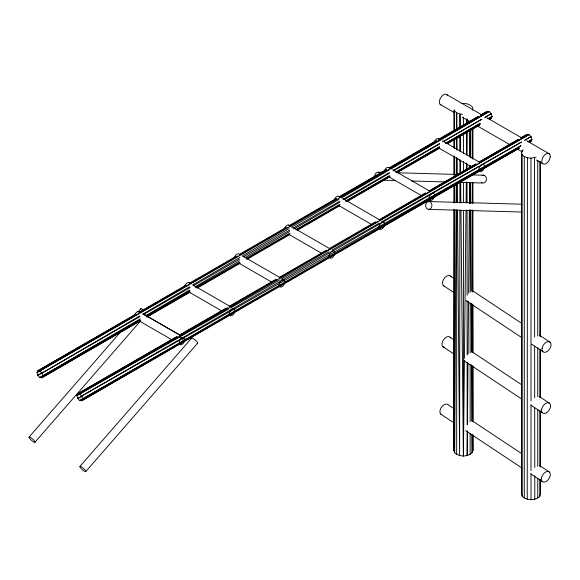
<?xml version="1.0" encoding="UTF-8"?>
<svg xmlns="http://www.w3.org/2000/svg" width="580" height="580" viewBox="0 0 580 580"><rect width="100%" height="100%" fill="white"/><g stroke="black" fill="none" stroke-linecap="round" stroke-linejoin="round"><path stroke-width="0.87" d="M453.879 209.474L453.879 450.471L454.662 452.661C459.2 457.098 467.618 457.098 472.156 452.661L472.939 450.471L472.939 435.072M453.879 203.138L453.879 185.013M453.879 175.051L453.879 156.02M453.879 147.871L453.879 139.715M453.879 130.652L453.879 110.722M459.882 210.214L459.621 455.525L457.497 209.967M459.889 202.971L459.911 182.149M459.918 174.007L459.933 159.522M459.94 151.373L459.954 135.988M459.969 126.933L459.976 114.021L456.67 112.774L454.582 110.961L454.111 109.598M464.421 360.144L463.405 455.974L463.442 210.431M463.442 202.275L463.442 182.345M463.449 171.47L463.449 161.501M463.449 153.345L463.449 133.415M463.449 125.258L463.456 117.102M472.163 434.536L472.156 452.661L472.048 434.543M472.163 420.95L472.192 365.683M472.2 352.096L472.214 304.079M472.221 290.486L472.258 209.858M472.258 203.515L472.272 182.678M472.279 158.217L472.294 129.224L472.388 159.072M523.233 149.684L522.188 150.582L521.485 152.641L521.485 494.153L522.268 496.342C526.807 500.786 535.224 500.786 539.762 496.342L540.546 494.153L540.546 479.667M527.227 499.206L527.416 157.76L524.276 156.556L522.123 154.643L521.485 152.641M539.762 496.342L539.762 479.131M539.77 466.45L539.784 411.205M539.784 397.619L539.799 349.617M539.799 336.03L539.835 161.225M454.328 209.511L453.879 450.471L454.401 449.014M454.394 202.579L454.43 185.39M454.387 175.088L454.423 156.063M454.51 148.299L454.524 139.251M454.582 112.114L454.546 131.109L454.582 110.961M456.098 209.931L454.662 452.661L454.604 209.931M456.141 202.681L456.25 184.571M456.308 174.609L456.409 157.397M456.46 149.249L456.525 137.475M456.576 129.318L456.67 113.926L456.801 129.326M467.408 431.056L467.19 455.525L467.183 431.078M467.458 424.712L467.995 363.102M468.067 354.039L468.524 301.484M468.596 293.328L469.314 209.967M469.372 203.631L469.553 182.787M469.677 168.287L469.698 165.568M469.778 156.513L470.003 130.232M464.442 358.331L466.008 210.061M466.081 202.826L466.298 182.033M466.436 169.375L466.501 163.045M466.588 154.911L466.827 132.305M466.922 123.264L466.973 118.74L467.016 123.272M472.512 110.193L472.939 108.859L472.229 106.807C469.59 103.921 465.341 103.051 461.586 103.588M519.31 148.081L82.563 398.909L81.773 400.722L79.714 400.555L77.749 398.511L76.864 395.625L77.655 393.813L176.458 336.77M531.091 141.31L529.518 142.216L531.091 141.31L531.882 139.497L530.997 136.612L529.033 134.567L526.973 134.4L520.702 138.018L526.973 134.4M140.36 318.804L42.688 375.891L41.803 377.761L39.839 377.536L37.78 375.325L36.997 372.607L37.874 370.736L135.894 314.142M491.122 118.349L489.549 119.248L491.122 118.349L492.007 116.478L491.216 113.76L489.158 111.549L487.193 111.324L480.921 114.941M182.548 339.967L184.135 337.56M29.138 437.008L120.683 331.876M137.924 312.076L140.897 308.661M34.901 442.301A3.937 0.863 41 0 0 31.378 438.045A3.937 0.863 41 0 0 29.783 438.625A3.937 0.863 41 0 0 34.901 442.301L140.715 320.784M79.975 466.356L191.733 338.017M85.731 471.649A3.937 0.863 41 0 0 82.215 467.393A3.937 0.863 41 0 0 80.613 467.973A3.937 0.863 41 0 0 85.731 471.649L197.49 343.309M180.025 336.067L179.111 336.596M179.865 336.451L179.285 336.857L181.794 337.56M139.642 315.998L41.898 373.172L42.688 375.891M142.767 314.164L189.682 286.723M192.806 284.896L239.728 257.455M242.07 256.077L288.985 228.636M291.334 227.266L339.032 199.368M341.373 197.99L389.071 170.092M390.637 169.179L489.158 111.549L36.997 372.607L40.143 370.808M145.834 315.607L189.595 290.036M195.061 286.839L239.605 260.804M245.072 257.607L289.616 231.579M294.299 228.839L339.626 202.355M344.31 199.614L389.637 173.123M393.545 170.839L439.647 143.898M443.555 141.614L481.842 119.234M484.967 117.414L491.216 113.76L484.945 117.377M82.846 398.728L79.714 400.555L520.898 145.841M135.256 314.81L37.874 370.736L39.839 370.961L138.555 313.671M140.121 312.758L188.696 284.57M190.262 283.656L238.054 255.918M239.62 255.012L287.412 227.273M289.761 225.91L336.77 198.628M339.902 196.808L386.911 169.527M389.26 168.164L437.052 140.425M438.618 139.512L478.58 116.326M480.146 115.413L487.193 111.324M140.454 320.508L41.803 377.761L139.823 321.168M146.718 316.868L189.783 291.878M196.83 287.789L239.888 262.798M246.152 259.159L290 233.711M296.264 230.079L339.329 205.088M346.376 200.999L389.434 176.001M396.481 171.912L439.546 146.921M445.81 143.289L480.262 123.293L445.737 143.188M79.996 393.805L76.864 395.625L529.033 134.567L379.878 220.233M341.453 242.07L343.802 240.707M346.151 239.344L347.717 238.438M352.408 235.712L354.757 234.349M356.323 233.436L357.889 232.529M359.455 231.623L361.804 230.26M363.37 229.346L365.719 227.983M367.285 227.077L368.851 226.171M370.417 225.257L372.766 223.902M381.372 218.899L383.721 217.536M385.287 216.63L386.853 215.724M388.419 214.81L390.768 213.447M392.334 212.541L394.683 211.178M396.249 210.272L397.815 209.358M399.381 208.452L401.73 207.089M403.296 206.183L404.854 205.269M406.421 204.363L415.816 198.911M417.382 198.005L424.429 193.916M429.127 191.19L475.31 164.387M479.225 162.11L518.361 139.396L479.138 162.016M174.986 346.63L81.773 400.722L519.332 148.103M176.552 345.716L182.816 342.077M184.382 341.171L185.948 340.264M187.521 339.351L193.002 336.168M194.568 335.262L203.964 329.802M205.53 328.896L211.018 325.714M212.585 324.807L214.933 323.444M216.499 322.531L221.981 319.348M223.546 318.442L232.167 313.439M234.516 312.076L239.214 309.35M241.563 307.987L243.129 307.074M245.485 305.711L250.183 302.985M255.664 299.802L257.23 298.896M259.579 297.525L261.145 296.619M266.633 293.437L268.199 292.53M277.595 287.071L279.161 286.165M288.564 280.705L290.13 279.799M139.033 312.33L186.079 285.171M189.218 283.359L236.263 256.193M239.402 254.388L285.664 227.672M288.804 225.859L335.856 198.701M338.988 196.888L386.041 169.722M389.173 167.917L435.442 141.201M438.574 139.388L478.572 116.304M139.918 316.579L41.898 373.172L39.839 370.961M143.057 314.766L190.102 287.6M193.242 285.795L239.504 259.079M243.426 256.817L289.688 230.108M292.827 228.295L339.88 201.13M343.012 199.324L389.282 172.608M393.197 170.346L439.466 143.637M442.598 141.825L481.806 119.19M139.918 319.754L39.839 377.536L42.978 375.731M146.196 316.129L190.102 290.776M195.598 287.607L239.504 262.254M246.565 258.18L289.695 233.283M295.967 229.658L339.88 204.305M345.368 201.137L389.282 175.784M395.553 172.166L439.466 146.812M146.878 317.093L190.008 292.197M197.062 288.122L240.192 263.219M247.254 259.144L289.594 234.697M297.438 230.173L339.779 205.726M346.84 201.651L389.963 176.748M397.024 172.673L439.364 148.226M447.209 143.702L480.146 124.685L447.173 143.586M179.597 334.957L225.859 308.248M228.999 306.436L276.044 279.27M279.183 277.465L326.228 250.299M329.368 248.487L375.63 221.777M378.769 219.965L425.814 192.799M428.953 190.994L476.006 163.828M139.185 312.555L171.383 294.06M172.956 293.154L178.451 290M180.025 289.094L185.52 285.94M191.023 282.786L192.589 281.88M194.162 280.981L195.728 280.075M198.085 278.726L199.658 277.82M205.153 274.666L206.726 273.76M218.508 266.996L220.864 265.64M233.428 258.426L235.001 257.527M297.264 229.687L298.838 228.781M300.404 227.882L301.977 226.983M307.473 223.822L309.821 222.474M311.395 221.567L312.961 220.668M314.534 219.769L316.89 218.413M321.595 215.709L323.952 214.361M325.518 213.454L330.23 210.75M335.726 207.596L338.865 205.791M347.5 200.832L352.205 198.128M353.778 197.229L355.344 196.33M356.918 195.424L359.267 194.075M360.84 193.176L366.335 190.015M367.901 189.116L373.397 185.963M374.963 185.056L389.876 176.494M396.945 172.441L439.321 148.096M177.35 336.552L77.655 393.813L79.714 393.979L229.093 308.792M179.706 335.204L227.592 307.697M229.948 306.349L277.044 279.292M279.4 277.943L377.529 221.589M230.666 307.893L279.408 280.096M280.981 279.197L328.94 251.843M332.086 250.052L379.262 223.148M381.618 221.806L479.109 166.206M480.682 165.307L521.565 141.991L81.678 396.024L79.714 393.979M520.862 145.776L81.678 396.024L82.563 398.909M527.416 157.76L530.968 158.166L536.101 157.18M378.414 172.209L382.916 172.34M397.322 172.753L457.642 174.478M472.04 174.885L483.749 175.225M382.887 180.17L395.488 180.532M411.691 180.989L444.099 181.917M459.403 182.359L482.814 183.026A3.937 3.139 -88.4 0 0 486.402 178.633A3.937 3.139 -88.4 0 0 482.132 175.479M429.251 201.557A3.937 3.139 -88.4 0 1 431.237 207.872A3.937 3.139 -88.4 0 1 425.865 206.951A3.937 3.139 -88.4 0 1 429.251 201.557L521.978 204.211M428.315 209.365L521.942 212.041M459.976 114.021L462.586 114.296M144.231 314.599L180.221 335.305L143.079 313.852M446.897 94.7L481.313 114.565M486.787 117.725L521.202 137.598M526.676 140.759L549.354 153.852M440.263 104.523L454.336 112.65M462.159 117.167L469.981 121.677M477.021 125.744L509.871 144.71M516.91 148.777L522.384 151.938M536.464 160.065L542.721 163.676M438.748 138.671L440.3 139.57M442.62 140.911L479.805 162.378M439.35 148.321L471.112 166.656M388.825 167.497L390.376 168.396M392.696 169.737L429.882 191.204M388.651 176.69L421.189 195.482M342.773 198.556L379.958 220.023M382.285 221.371L383.829 222.263M338.727 205.516L371.265 224.3M288.978 225.142L290.522 226.04M292.849 227.382L330.035 248.849M289.579 234.791L321.342 253.126M242.926 256.208L280.111 277.675M282.431 279.016L283.982 279.908M239.656 263.61L271.418 281.952M189.124 282.793L190.675 283.685M193.002 285.026L230.188 306.494M188.957 291.986L221.495 310.771M139.033 320.812L172.34 340.047M144.028 314.404L145.993 315.592M450.595 276.138L454.365 278.646M472.461 290.66L521.478 323.219M539.574 335.233L550.13 342.251M443.41 285.592L454.72 293.103M466.03 300.621L521.833 337.676M531.635 344.187L542.945 351.705M450.065 337.212L454.597 340.221M471.953 351.748L521.746 384.823M539.103 396.35L549.666 403.368M442.881 346.673L454.205 354.184M464.768 361.202L521.355 398.786M531.164 405.304L542.481 412.822M454.778 409.197L448.021 404.709A5.96 3.668 -56.4 0 0 443.309 405.289A5.96 3.668 -56.4 0 0 439.974 410.995L439.966 412.271A5.96 3.668 -56.4 0 0 441.655 414.657M472.048 420.674L521.616 453.589M539.639 465.559L549.398 472.048M440.836 414.163L454.35 423.146M465.617 430.628L521.942 468.031M530.954 474.019L542.22 481.501M472.417 449.014L472.939 450.471L472.91 435.087M459.976 115.166L460.099 126.918M460.186 135.959L460.346 151.329M460.433 160.37L460.563 173.021M460.65 182.062L460.861 202.855M460.933 210.09L463.405 455.974M456.873 137.482L456.982 150.169M457.054 158.326L457.192 174.631M457.272 183.693L457.439 202.725M470.235 129.318L470.402 157.397M470.452 165.547L470.46 167.359M470.554 182.758L470.677 203.587M470.713 209.931L471.199 291.443M471.264 303.217L471.554 352.125M471.634 364.805L471.968 420.957M472.432 182.599L472.475 203.413M472.439 210.344L472.613 291.899M472.635 304.587L472.751 352.734M472.765 366.205L472.881 421.479M534.63 337.176L534.441 157.796M534.637 346.224L534.695 397.822M534.702 407.784L534.767 467.524M534.774 475.673L534.803 499.206M522.268 496.342L522.123 154.643M467.016 132.327L467.03 154.962M467.038 164.017L467.038 169.447M467.045 182.12L467.052 202.942M467.06 210.185L467.103 295.285M467.11 300.715L467.139 355.032M467.139 362.275L467.175 424.741M454.589 139.28L454.589 148.342M454.597 156.491L454.597 174.609M454.597 184.571L454.604 202.681M540.546 161.748L540.546 336.56M540.546 349.24L540.546 397.242M540.546 410.828L540.546 466.987M537.754 160.319L537.754 335.972M537.754 347.746L537.754 396.64M537.754 409.313L537.754 466.356M537.754 478.13L537.754 498.046M530.968 158.166L531.005 400.925M531.005 404.55L531.012 470.67M531.012 473.389L531.019 499.655M524.276 156.556L524.276 498.046M522.188 150.582L522.188 151.634M472.939 128.796L472.939 158.695M472.939 182.258L472.939 203.094M472.939 210.344L472.939 291.899M472.939 304.587L472.939 352.611M472.939 366.205L472.939 421.479M470.148 129.318L470.148 157.383M470.148 165.532L470.148 167.344M470.148 182.736L470.148 203.558M470.148 209.902L470.148 292.291M470.148 303.159L470.148 352.959M470.148 364.726L470.148 421.769M470.148 433.543L470.148 454.365M456.67 112.774L456.67 129.318M456.67 137.467L456.67 149.234M456.67 157.383L456.67 174.587M456.67 184.549L456.67 202.652M456.67 209.902L456.67 454.365M450.646 338.031A5.96 3.668 -56.4 0 0 445.933 337.386A5.96 3.668 -56.4 0 0 442.025 343.498L442.011 344.774A5.96 3.668 -56.4 0 0 444.715 347.304M451.167 276.957A5.96 3.668 -56.4 0 0 446.455 276.312A5.96 3.668 -56.4 0 0 442.547 282.424L442.54 283.692A5.96 3.668 -56.4 0 0 444.229 286.085M191.654 338.531A3.937 0.863 41 0 1 195.148 339.981A3.937 0.863 41 0 1 197.156 343.302M140.824 309.183A3.937 0.863 41 0 1 143.137 309.698M482.024 182.751A3.937 3.139 -88.4 0 1 481.32 182.236M374.832 176.603A3.937 3.139 -88.4 0 1 376.427 172.695A3.937 3.139 -88.4 0 1 379.907 173M447.455 95.468A5.96 3.437 -60 0 0 442.989 95.135A5.96 3.437 -60 0 0 439.393 101.435L439.408 102.696A5.96 3.437 -60 0 0 441.047 104.958M179.263 342.678A4.024 2.32 -60 0 1 182.113 337.748A4.024 2.32 -60 0 1 184.955 339.394M184.897 340.119A4.024 2.32 -60 0 1 182.12 344.317A4.024 2.32 -60 0 1 179.329 343.345M139.794 312.294A4.024 2.32 -60 0 0 139.541 311.895L139.2 311.612A4.024 2.32 -60 0 0 134.582 315.266M229.187 313.852A4.024 2.32 -60 0 1 232.036 308.93A4.024 2.32 -60 0 1 234.878 310.568M234.82 311.3A4.024 2.32 -60 0 1 232.043 315.498A4.024 2.32 -60 0 1 229.26 314.519M184.505 286.44A4.024 2.32 -60 0 1 187.123 282.975A4.024 2.32 -60 0 1 189.718 283.468M279.118 285.034A4.024 2.32 -60 0 1 281.96 280.104A4.024 2.32 -60 0 1 284.809 281.75M284.744 282.474A4.024 2.32 -60 0 1 281.967 286.672A4.024 2.32 -60 0 1 279.183 285.701M234.429 257.614A4.024 2.32 -60 0 1 236.778 254.315A4.024 2.32 -60 0 1 239.388 254.25M329.041 256.208A4.024 2.32 -60 0 1 331.883 251.278A4.024 2.32 -60 0 1 334.732 252.923M334.667 253.649A4.024 2.32 -60 0 1 331.89 257.846A4.024 2.32 -60 0 1 329.106 256.875M284.352 228.795A4.024 2.32 -60 0 1 286.977 225.33A4.024 2.32 -60 0 1 289.572 225.823M378.965 227.382A4.024 2.32 -60 0 1 381.807 222.459A4.024 2.32 -60 0 1 384.656 224.097M384.591 224.83A4.024 2.32 -60 0 1 381.814 229.027A4.024 2.32 -60 0 1 379.03 228.049M334.094 200.716A4.024 2.32 -60 0 1 336.603 196.685A4.024 2.32 -60 0 1 339.496 196.997M428.888 198.563A4.024 2.32 -60 0 1 431.73 193.633A4.024 2.32 -60 0 1 434.579 195.279M434.514 196.004A4.024 2.32 -60 0 1 431.738 200.201A4.024 2.32 -60 0 1 428.953 199.23M384.199 171.143A4.024 2.32 -60 0 1 386.555 167.845A4.024 2.32 -60 0 1 389.165 167.779M478.812 169.737A4.024 2.32 -60 0 1 481.661 164.807A4.024 2.32 -60 0 1 484.503 166.453M484.438 167.178A4.024 2.32 -60 0 1 481.661 171.375A4.024 2.32 -60 0 1 478.877 170.404M434.123 142.325A4.024 2.32 -60 0 1 436.747 138.859A4.024 2.32 -60 0 1 439.343 139.352M542.09 348.529L542.075 349.805A5.96 3.668 -56.4 0 0 546.498 351.857A5.96 3.668 -56.4 0 0 550.986 345.419L551 344.143A5.96 3.668 -56.4 0 0 546.577 342.091A5.96 3.668 -56.4 0 0 542.09 348.529M541.626 409.647L541.611 410.923A5.96 3.668 -56.4 0 0 546.034 412.974A5.96 3.668 -56.4 0 0 550.529 406.536L550.536 405.26A5.96 3.668 -56.4 0 0 546.121 403.209A5.96 3.668 -56.4 0 0 541.626 409.647M541.358 478.326L541.343 479.602A5.96 3.668 -56.4 0 0 545.765 481.654A5.96 3.668 -56.4 0 0 550.26 475.216L550.268 473.94A5.96 3.668 -56.4 0 0 545.852 471.888A5.96 3.668 -56.4 0 0 541.358 478.326M82.44 395.77L77.749 398.511L82.454 395.799M492.007 116.478L488.092 118.748L492.007 116.478M41.702 373.063L37.78 375.325L41.709 373.085M530.997 136.612L524.726 140.237L530.997 136.612M531.882 139.497L527.96 141.766L531.882 139.497M550.224 156.941L550.21 155.679A5.96 3.437 -60 0 0 545.997 153.925A5.96 3.437 -60 0 0 541.858 160.588L541.872 161.849A5.96 3.437 -60 0 0 546.077 163.603A5.96 3.437 -60 0 0 550.224 156.941"/></g></svg>
